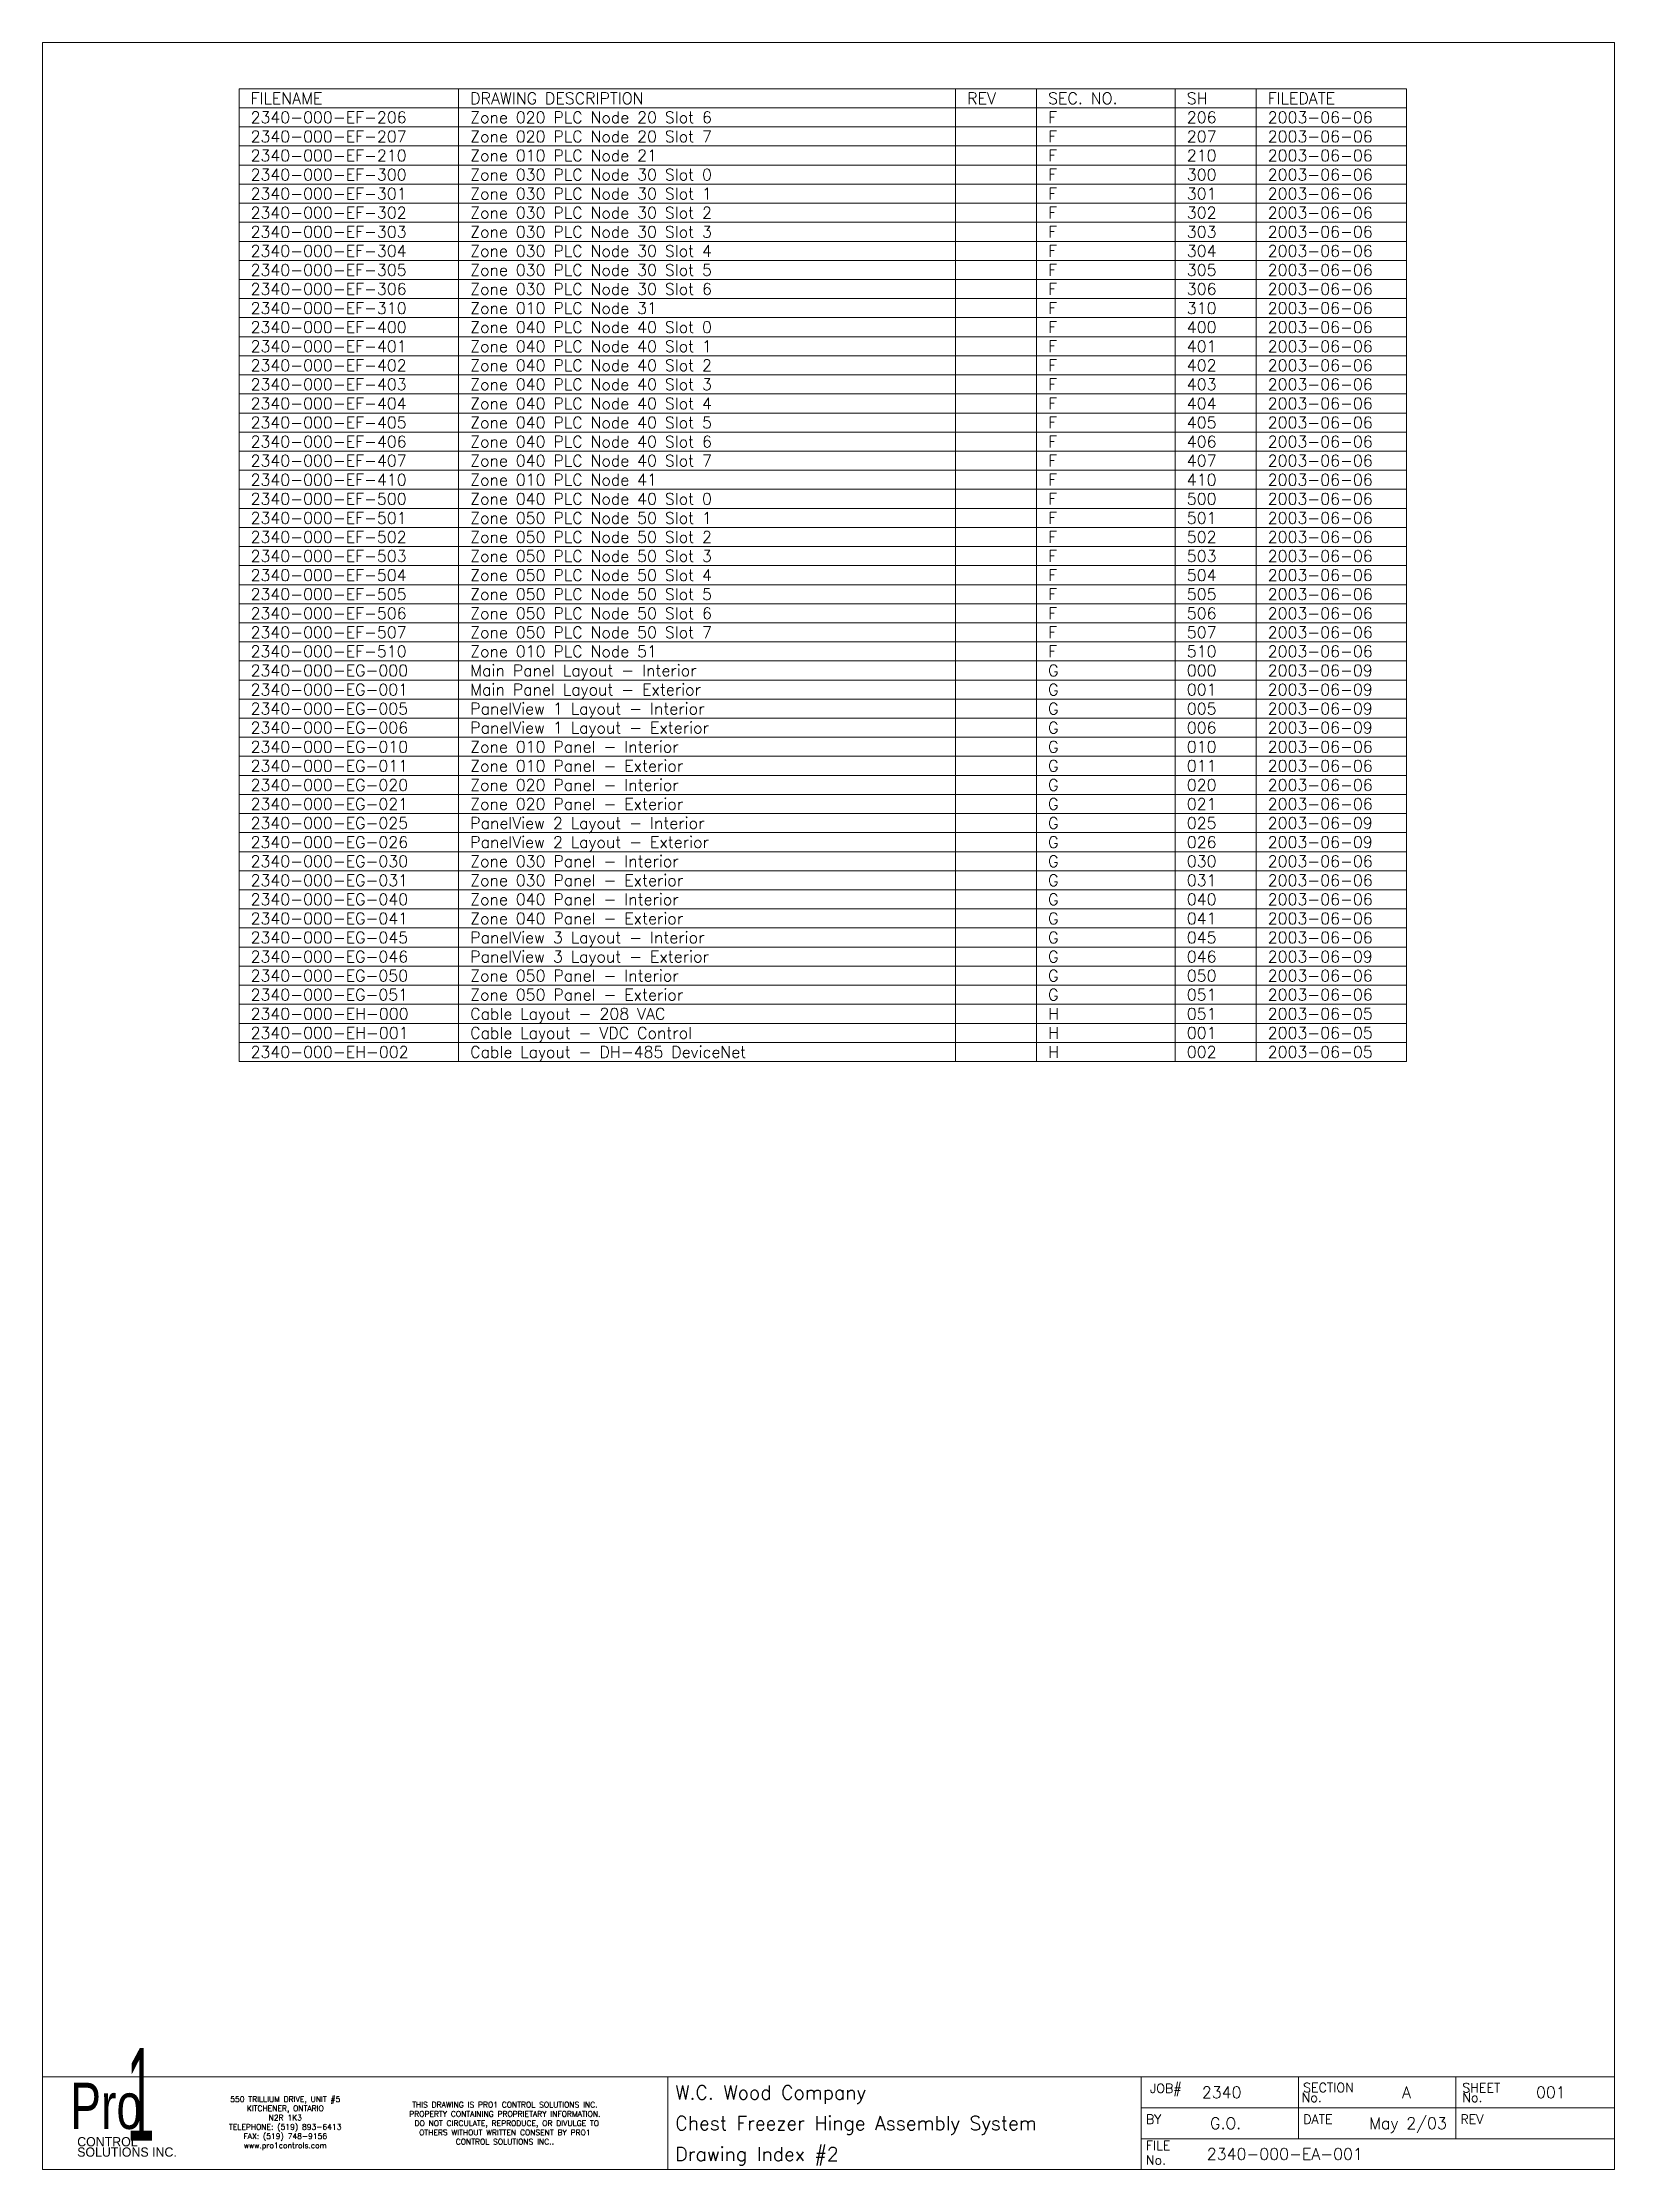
# Model space of a CAD drawing. Header units: inches. Extents: x 0 to 17, y 0 to 23.
import ezdxf
from ezdxf.enums import TextEntityAlignment as Align

# ---------------------------------------------------------------- set-up
doc = ezdxf.new("R2010")
doc.units = ezdxf.units.IN
doc.header["$MEASUREMENT"] = 0
doc.layers.get('0').update_dxf_attribs({"lineweight": 5})
for name, color, linetype, lineweight in [('BOARDER', 5, 'Continuous', 5), ('MISC', 2, 'Continuous', 5), ('Title_Block_Info', 2, 'Continuous', 5)]:
    doc.layers.add(name, color=color, linetype=linetype, lineweight=lineweight)
doc.styles.add('SIVAN', font='sivan.TTF', dxfattribs={"height": 1})
doc.styles.add('STACCO', font='STAC222N.TTF', dxfattribs={"height": 1})
doc.styles.get("Standard").update_dxf_attribs({"font": 'romans.shx'})
doc.styles.add('WD', font='romans.shx')

# ---------------------------------------------------------------- blocks, each defined once
blk = doc.blocks.new('TB_P')
at = {"color": 5}
blk.add_line((6.764, 0), (6.764, 1), dxfattribs=at)
at = {"color": 5, "linetype": 'Continuous'}
blk.add_line((15.283, 1), (15.283, 0.667), dxfattribs=at)
blk.add_lwpolyline([(0, 0), (17, 0), (17, 23), (0, 23)], close=True, dxfattribs=at)
at = {"layer": 'BOARDER', "linetype": 'Continuous'}
for p, q in [((0, 1), (17, 1)), ((0, 1), (0, 0)), ((11.882, 1), (11.882, 0.667)), ((11.882, 1), (11.882, 0)), ((11.882, 1), (11.882, 0)), ((11.882, 1), (11.882, 0)), ((13.583, 1), (13.583, 0.667)), ((11.882, 0.667), (17, 0.667)), ((13.583, 0.667), (13.583, 0.333)), ((15.283, 0.667), (15.283, 0.333)), ((11.882, 0.333), (17, 0.333))]:
    blk.add_line(p, q, dxfattribs=at)
at = {"color": 5, "char_height": 0.06, "attachment_point": 5, "style": 'WD'}
for s, insert, width in [('550 TRILLIUM DRIVE, UNIT #5\\PKITCHENER, ONTARIO\\PN2R 1K3\\PTELEPHONE: (519) 893-6413\\PFAX: (519) 748-9156\\Pwww.pro1controls.com', (2.625, 0.5), 1.804), ('THIS DRAWING IS PRO1 CONTROL SOLUTIONS INC. PROPERTY CONTAINING PROPRIETARY INFORMATION.  DO NOT CIRCULATE, REPRODUCE, OR DIVULGE TO OTHERS WITHOUT WRITTEN CONSENT BY PRO1 CONTROL SOLUTIONS INC..', (5, 0.5), 2.264)]:
    blk.add_mtext(s, dxfattribs=dict(at, insert=insert, width=width))
at = {"color": 2, "linetype": 'Continuous', "style": 'WD', "flags": 1}
for tag, p in [('REV1_NO', (1.734, 3.29)), ('REV1_BY', (7.303, 3.29)), ('REV1_DATE', (9.562, 3.29)), ('REV2_NO', (1.734, 3.04)), ('REV2_BY', (7.303, 3.04)), ('REV2_DATE', (9.562, 3.04)), ('REV3_NO', (1.734, 2.79)), ('REV3_BY', (7.303, 2.79)), ('REV3_DATE', (9.562, 2.79)), ('REV4_NO', (1.734, 2.54)), ('REV4_BY', (7.303, 2.54)), ('REV4_DATE', (9.562, 2.54)), ('REV5_NO', (1.734, 2.29)), ('REV5_BY', (7.303, 2.29)), ('REV5_DATE', (9.562, 2.29)), ('REV6_NO', (1.734, 2.04)), ('REV6_BY', (7.303, 2.04)), ('REV6_DATE', (9.562, 2.04)), ('REV7_NO', (1.734, 1.79)), ('REV7_BY', (7.303, 1.79)), ('REV7_DATE', (9.562, 1.79)), ('REV8_NO', (1.734, 1.54)), ('REV8_BY', (7.303, 1.54)), ('REV8_DATE', (9.562, 1.54)), ('REV9_NO', (1.734, 1.29)), ('REV9_BY', (7.303, 1.29)), ('REV9_DATE', (9.562, 1.29))]:
    blk.add_attdef(tag, text='', height=0.15, dxfattribs=at).set_placement(p, align=Align.MIDDLE_CENTER)
for tag, p in [('REV1_CHANGE', (2.292, 3.29)), ('REV2_CHANGE', (2.292, 3.04)), ('REV3_CHANGE', (2.292, 2.79)), ('REV4_CHANGE', (2.292, 2.54)), ('REV5_CHANGE', (2.292, 2.29)), ('REV6_CHANGE', (2.292, 2.04)), ('REV7_CHANGE', (2.292, 1.79)), ('REV8_CHANGE', (2.292, 1.54)), ('REV9_CHANGE', (2.292, 1.29))]:
    blk.add_attdef(tag, text='', height=0.15, dxfattribs=at).set_placement(p, align=Align.MIDDLE_LEFT)
at = {"layer": 'BOARDER', "lineweight": 0}
for s, height, style, width, p in [('1', 1, 'SIVAN', 0.4, (1.062, 0.812)), ('Pro', 0.5, 'STACCO', 0.75, (0.688, 0.688))]:
    blk.add_text(s, height=height, dxfattribs=dict(at, style=style, width=width)).set_placement(p, align=Align.MIDDLE_CENTER)
at = {"layer": 'BOARDER', "linetype": 'Continuous', "style": 'WD'}
for s, p in [('JOB#', (11.976, 0.827)), ('SECTION', (13.633, 0.835)), ('SHEET', (15.354, 0.834)), ('No.', (13.617, 0.729)), ('No.', (15.354, 0.729)), ('BY', (11.933, 0.493)), ('DATE', (13.634, 0.493)), ('REV', (15.334, 0.493)), ('FILE', (11.932, 0.21)), ('No.', (11.932, 0.052))]:
    blk.add_text(s, height=0.1, dxfattribs=at).set_placement(p)
at = {"layer": 'BOARDER', "lineweight": 0, "style": 'STACCO'}
for s, p in [('SOLUTIONS INC.', (0.375, 0.188)), ('CONTROL', (0.375, 0.3))]:
    blk.add_text(s, height=0.1, dxfattribs=at).set_placement(p, align=Align.MIDDLE_LEFT)
at = {"layer": 'Title_Block_Info', "ltscale": 0.1}
for tag, p in [('CUSTOMER', (6.842, 0.833)), ('JOB DESCRIPTION LINE', (6.842, 0.5)), ('DRAWING DESCRIPTION', (6.842, 0.167))]:
    blk.add_attdef(tag, text='', height=0.15, dxfattribs=at).set_placement(p, align=Align.MIDDLE_LEFT)
at = {"layer": 'Title_Block_Info', "ltscale": 0.1, "style": 'WD'}
for tag, p in [('JOB #', (12.752, 0.833)), ('SEC. NO.', (14.75, 0.833)), ('SHT. NO.', (16.312, 0.833)), ('NAME', (12.795, 0.5)), ('REV', (16.194, 0.5))]:
    blk.add_attdef(tag, text='', height=0.125, dxfattribs=at).set_placement(p, align=Align.MIDDLE_CENTER)
blk.add_attdef('DATE', text='', height=0.125, dxfattribs=at).set_placement((15.188, 0.5), align=Align.MIDDLE_RIGHT)
blk.add_attdef('FILE NUMBER', text='', height=0.125, dxfattribs=at).set_placement((12.591, 0.167), align=Align.MIDDLE_LEFT)

msp = doc.modelspace()

# ---------------------------------------------------------------- linework, layer by layer
for p, q in [((2.125, 22.5), (2.125, 11.98125)), ((2.125, 22.5), (14.75, 22.5)), ((4.5, 22.5), (4.5, 11.98125)), ((9.875, 22.5), (9.875, 11.98125)), ((10.75, 22.5), (10.75, 11.98125)), ((12.25, 22.5), (12.25, 11.98125)), ((13.125, 22.5), (13.125, 11.98125)), ((14.75, 22.5), (14.75, 11.98125)), ((2.125, 22.29375), (14.75, 22.29375)), ((2.125, 22.0875), (14.75, 22.0875)), ((2.125, 21.88125), (14.75, 21.88125)), ((2.125, 21.675), (14.75, 21.675)), ((2.125, 21.46875), (14.75, 21.46875)), ((2.125, 21.2625), (14.75, 21.2625)), ((2.125, 21.05625), (14.75, 21.05625)), ((2.125, 20.85), (14.75, 20.85)), ((2.125, 20.64375), (14.75, 20.64375)), ((2.125, 20.4375), (14.75, 20.4375)), ((2.125, 20.23125), (14.75, 20.23125)), ((2.125, 20.025), (14.75, 20.025)), ((2.125, 19.81875), (14.75, 19.81875)), ((2.125, 19.6125), (14.75, 19.6125)), ((2.125, 19.40625), (14.75, 19.40625)), ((2.125, 19.2), (14.75, 19.2)), ((2.125, 18.99375), (14.75, 18.99375)), ((2.125, 18.7875), (14.75, 18.7875)), ((2.125, 18.58125), (14.75, 18.58125)), ((2.125, 18.375), (14.75, 18.375)), ((2.125, 18.16875), (14.75, 18.16875)), ((2.125, 17.9625), (14.75, 17.9625)), ((2.125, 17.75625), (14.75, 17.75625)), ((2.125, 17.55), (14.75, 17.55)), ((2.125, 17.34375), (14.75, 17.34375)), ((2.125, 17.1375), (14.75, 17.1375)), ((2.125, 16.93125), (14.75, 16.93125)), ((2.125, 16.725), (14.75, 16.725)), ((2.125, 16.51875), (14.75, 16.51875)), ((2.125, 16.3125), (14.75, 16.3125)), ((2.125, 16.10625), (14.75, 16.10625)), ((2.125, 15.9), (14.75, 15.9)), ((2.125, 15.69375), (14.75, 15.69375)), ((2.125, 15.4875), (14.75, 15.4875)), ((2.125, 15.28125), (14.75, 15.28125)), ((2.125, 15.075), (14.75, 15.075)), ((2.125, 14.86875), (14.75, 14.86875)), ((2.125, 14.6625), (14.75, 14.6625)), ((2.125, 14.45625), (14.75, 14.45625)), ((2.125, 14.25), (14.75, 14.25)), ((2.125, 14.04375), (14.75, 14.04375)), ((2.125, 13.8375), (14.75, 13.8375)), ((2.125, 13.63125), (14.75, 13.63125)), ((2.125, 13.425), (14.75, 13.425)), ((2.125, 13.21875), (14.75, 13.21875)), ((2.125, 13.0125), (14.75, 13.0125)), ((2.125, 12.80625), (14.75, 12.80625)), ((2.125, 12.6), (14.75, 12.6)), ((2.125, 12.39375), (14.75, 12.39375)), ((2.125, 12.1875), (14.75, 12.1875)), ((2.125, 11.98125), (14.75, 11.98125))]:
    msp.add_line(p, q)

# ---------------------------------------------------------------- block references
ref = msp.add_blockref('TB_P', (0, 0))
ref.add_attrib('CUSTOMER', 'W.C. Wood Company', dxfattribs={"layer": 'MISC', "ltscale": 0.1, "height": 0.15}).set_placement((6.842462, 0.833326), align=Align.MIDDLE_LEFT)
ref.add_attrib('JOB DESCRIPTION LINE', 'Chest Freezer Hinge Assembly System', dxfattribs={"layer": 'MISC', "ltscale": 0.1, "height": 0.15}).set_placement((6.842462, 0.5), align=Align.MIDDLE_LEFT)
ref.add_attrib('DRAWING DESCRIPTION', 'Drawing Index #2', dxfattribs={"layer": 'MISC', "ltscale": 0.1, "height": 0.15}).set_placement((6.842462, 0.166666), align=Align.MIDDLE_LEFT)
ref.add_attrib('JOB #', '2340', dxfattribs={"layer": 'MISC', "ltscale": 0.1, "height": 0.125, "style": 'WD'}).set_placement((12.752201, 0.833326), align=Align.MIDDLE_CENTER)
ref.add_attrib('SEC. NO.', 'A', dxfattribs={"layer": 'MISC', "ltscale": 0.1, "height": 0.125, "style": 'WD'}).set_placement((14.75, 0.8334), align=Align.MIDDLE_CENTER)
ref.add_attrib('SHT. NO.', '001', dxfattribs={"layer": 'MISC', "ltscale": 0.1, "height": 0.125, "style": 'WD'}).set_placement((16.3125, 0.8334), align=Align.MIDDLE_CENTER)
ref.add_attrib('FILE NUMBER', '2340-000-EA-001', dxfattribs={"layer": 'MISC', "ltscale": 0.1, "height": 0.125, "style": 'WD'}).set_placement((12.591272, 0.166667), align=Align.MIDDLE_LEFT)
ref.add_attrib('NAME', 'G.O.', dxfattribs={"layer": 'MISC', "ltscale": 0.1, "height": 0.125, "style": 'WD'}).set_placement((12.795143, 0.499926), align=Align.MIDDLE_CENTER)
ref.add_attrib('DATE', 'May 2/03', dxfattribs={"layer": 'MISC', "ltscale": 0.1, "height": 0.125, "style": 'WD'}).set_placement((15.1875, 0.5), align=Align.MIDDLE_RIGHT)

# ---------------------------------------------------------------- texts
at = {"layer": 'MISC'}
for s, p in [('FILENAME', (2.25, 22.334375)), ('DRAWING DESCRIPTION', (4.625, 22.334375)), ('REV', (10, 22.334375)), ('SEC. NO.', (10.875, 22.334375)), ('SH', (12.375, 22.334375)), ('FILEDATE', (13.25, 22.334375)), ('2340-000-EF-206', (2.25, 22.128125)), ('Zone 020 PLC Node 20 Slot 6', (4.625, 22.128125)), ('F', (10.875, 22.128125)), ('206', (12.375, 22.128125)), ('2003-06-06', (13.25, 22.128125)), ('2340-000-EF-207', (2.25, 21.921875)), ('Zone 020 PLC Node 20 Slot 7', (4.625, 21.921875)), ('F', (10.875, 21.921875)), ('207', (12.375, 21.921875)), ('2003-06-06', (13.25, 21.921875)), ('2340-000-EF-210', (2.25, 21.715625)), ('2340-000-EF-300', (2.25, 21.509375)), ('Zone 010 PLC Node 21', (4.625, 21.715625)), ('Zone 030 PLC Node 30 Slot 0', (4.625, 21.509375)), ('F', (10.875, 21.715625)), ('F', (10.875, 21.509375)), ('210', (12.375, 21.715625)), ('300', (12.375, 21.509375)), ('2003-06-06', (13.25, 21.715625)), ('2003-06-06', (13.25, 21.509375)), ('2340-000-EF-301', (2.25, 21.303125)), ('Zone 030 PLC Node 30 Slot 1', (4.625, 21.303125)), ('F', (10.875, 21.303125)), ('301', (12.375, 21.303125)), ('2003-06-06', (13.25, 21.303125)), ('2340-000-EF-302', (2.25, 21.096875)), ('Zone 030 PLC Node 30 Slot 2', (4.625, 21.096875)), ('F', (10.875, 21.096875)), ('302', (12.375, 21.096875)), ('2003-06-06', (13.25, 21.096875)), ('2340-000-EF-303', (2.25, 20.890625)), ('Zone 030 PLC Node 30 Slot 3', (4.625, 20.890625)), ('F', (10.875, 20.890625)), ('303', (12.375, 20.890625)), ('2003-06-06', (13.25, 20.890625)), ('2340-000-EF-304', (2.25, 20.684375)), ('Zone 030 PLC Node 30 Slot 4', (4.625, 20.684375)), ('F', (10.875, 20.684375)), ('304', (12.375, 20.684375)), ('2003-06-06', (13.25, 20.684375)), ('2340-000-EF-305', (2.25, 20.478125)), ('Zone 030 PLC Node 30 Slot 5', (4.625, 20.478125)), ('F', (10.875, 20.478125)), ('305', (12.375, 20.478125)), ('2003-06-06', (13.25, 20.478125)), ('2340-000-EF-306', (2.25, 20.271875)), ('Zone 030 PLC Node 30 Slot 6', (4.625, 20.271875)), ('F', (10.875, 20.271875)), ('306', (12.375, 20.271875)), ('2003-06-06', (13.25, 20.271875)), ('2340-000-EF-310', (2.25, 20.065625)), ('Zone 010 PLC Node 31', (4.625, 20.065625)), ('F', (10.875, 20.065625)), ('310', (12.375, 20.065625)), ('2003-06-06', (13.25, 20.065625)), ('2340-000-EF-400', (2.25, 19.859375)), ('Zone 040 PLC Node 40 Slot 0', (4.625, 19.859375)), ('F', (10.875, 19.859375)), ('400', (12.375, 19.859375)), ('2003-06-06', (13.25, 19.859375)), ('2340-000-EF-401', (2.25, 19.653125)), ('2340-000-EF-402', (2.25, 19.446875)), ('Zone 040 PLC Node 40 Slot 1', (4.625, 19.653125)), ('Zone 040 PLC Node 40 Slot 2', (4.625, 19.446875)), ('F', (10.875, 19.653125)), ('F', (10.875, 19.446875)), ('401', (12.375, 19.653125)), ('402', (12.375, 19.446875)), ('2003-06-06', (13.25, 19.653125)), ('2003-06-06', (13.25, 19.446875)), ('2340-000-EF-403', (2.25, 19.240625)), ('Zone 040 PLC Node 40 Slot 3', (4.625, 19.240625)), ('F', (10.875, 19.240625)), ('403', (12.375, 19.240625)), ('2003-06-06', (13.25, 19.240625)), ('2340-000-EF-404', (2.25, 19.034375)), ('Zone 040 PLC Node 40 Slot 4', (4.625, 19.034375)), ('F', (10.875, 19.034375)), ('404', (12.375, 19.034375)), ('2003-06-06', (13.25, 19.034375)), ('2340-000-EF-405', (2.25, 18.828125)), ('Zone 040 PLC Node 40 Slot 5', (4.625, 18.828125)), ('F', (10.875, 18.828125)), ('405', (12.375, 18.828125)), ('2003-06-06', (13.25, 18.828125)), ('2340-000-EF-406', (2.25, 18.621875)), ('Zone 040 PLC Node 40 Slot 6', (4.625, 18.621875)), ('F', (10.875, 18.621875)), ('406', (12.375, 18.621875)), ('2003-06-06', (13.25, 18.621875)), ('2340-000-EF-407', (2.25, 18.415625)), ('Zone 040 PLC Node 40 Slot 7', (4.625, 18.415625)), ('F', (10.875, 18.415625)), ('407', (12.375, 18.415625)), ('2003-06-06', (13.25, 18.415625)), ('2340-000-EF-410', (2.25, 18.209375)), ('Zone 010 PLC Node 41', (4.625, 18.209375)), ('F', (10.875, 18.209375)), ('410', (12.375, 18.209375)), ('2003-06-06', (13.25, 18.209375)), ('2340-000-EF-500', (2.25, 18.003125)), ('Zone 040 PLC Node 40 Slot 0', (4.625, 18.003125)), ('F', (10.875, 18.003125)), ('500', (12.375, 18.003125)), ('2003-06-06', (13.25, 18.003125)), ('2340-000-EF-501', (2.25, 17.796875)), ('2340-000-EF-502', (2.25, 17.590625)), ('Zone 050 PLC Node 50 Slot 1', (4.625, 17.796875)), ('Zone 050 PLC Node 50 Slot 2', (4.625, 17.590625)), ('F', (10.875, 17.796875)), ('F', (10.875, 17.590625)), ('501', (12.375, 17.796875)), ('502', (12.375, 17.590625)), ('2003-06-06', (13.25, 17.796875)), ('2003-06-06', (13.25, 17.590625)), ('2340-000-EF-503', (2.25, 17.384375)), ('Zone 050 PLC Node 50 Slot 3', (4.625, 17.384375)), ('F', (10.875, 17.384375)), ('503', (12.375, 17.384375)), ('2003-06-06', (13.25, 17.384375)), ('2340-000-EF-504', (2.25, 17.178125)), ('Zone 050 PLC Node 50 Slot 4', (4.625, 17.178125)), ('F', (10.875, 17.178125)), ('504', (12.375, 17.178125)), ('2003-06-06', (13.25, 17.178125)), ('2340-000-EF-505', (2.25, 16.971875)), ('Zone 050 PLC Node 50 Slot 5', (4.625, 16.971875)), ('F', (10.875, 16.971875)), ('505', (12.375, 16.971875)), ('2003-06-06', (13.25, 16.971875)), ('2340-000-EF-506', (2.25, 16.765625)), ('Zone 050 PLC Node 50 Slot 6', (4.625, 16.765625)), ('F', (10.875, 16.765625)), ('506', (12.375, 16.765625)), ('2003-06-06', (13.25, 16.765625)), ('2340-000-EF-507', (2.25, 16.559375)), ('Zone 050 PLC Node 50 Slot 7', (4.625, 16.559375)), ('F', (10.875, 16.559375)), ('507', (12.375, 16.559375)), ('2003-06-06', (13.25, 16.559375)), ('2340-000-EF-510', (2.25, 16.353125)), ('Zone 010 PLC Node 51', (4.625, 16.353125)), ('F', (10.875, 16.353125)), ('510', (12.375, 16.353125)), ('2003-06-06', (13.25, 16.353125)), ('2340-000-EG-000', (2.25, 16.146875)), ('Main Panel Layout - Interior', (4.625, 16.146875)), ('G', (10.875, 16.146875)), ('000', (12.375, 16.146875)), ('2003-06-09', (13.25, 16.146875)), ('2340-000-EG-001', (2.25, 15.940625)), ('Main Panel Layout - Exterior', (4.625, 15.940625)), ('G', (10.875, 15.940625)), ('001', (12.375, 15.940625)), ('2003-06-09', (13.25, 15.940625)), ('2340-000-EG-005', (2.25, 15.734375)), ('2340-000-EG-006', (2.25, 15.528125)), ('PanelView 1 Layout - Interior', (4.625, 15.734375)), ('PanelView 1 Layout - Exterior', (4.625, 15.528125)), ('G', (10.875, 15.734375)), ('G', (10.875, 15.528125)), ('005', (12.375, 15.734375)), ('006', (12.375, 15.528125)), ('2003-06-09', (13.25, 15.734375)), ('2003-06-09', (13.25, 15.528125)), ('2340-000-EG-010', (2.25, 15.321875)), ('Zone 010 Panel - Interior', (4.625, 15.321875)), ('G', (10.875, 15.321875)), ('010', (12.375, 15.321875)), ('2003-06-06', (13.25, 15.321875)), ('2340-000-EG-011', (2.25, 15.115625)), ('Zone 010 Panel - Exterior', (4.625, 15.115625)), ('G', (10.875, 15.115625)), ('011', (12.375, 15.115625)), ('2003-06-06', (13.25, 15.115625)), ('2340-000-EG-020', (2.25, 14.909375)), ('Zone 020 Panel - Interior', (4.625, 14.909375)), ('G', (10.875, 14.909375)), ('020', (12.375, 14.909375)), ('2003-06-06', (13.25, 14.909375)), ('2340-000-EG-021', (2.25, 14.703125)), ('Zone 020 Panel - Exterior', (4.625, 14.703125)), ('G', (10.875, 14.703125)), ('021', (12.375, 14.703125)), ('2003-06-06', (13.25, 14.703125)), ('2340-000-EG-025', (2.25, 14.496875)), ('PanelView 2 Layout - Interior', (4.625, 14.496875)), ('G', (10.875, 14.496875)), ('025', (12.375, 14.496875)), ('2003-06-09', (13.25, 14.496875)), ('2340-000-EG-026', (2.25, 14.290625)), ('PanelView 2 Layout - Exterior', (4.625, 14.290625)), ('G', (10.875, 14.290625)), ('026', (12.375, 14.290625)), ('2003-06-09', (13.25, 14.290625)), ('2340-000-EG-030', (2.25, 14.084375)), ('Zone 030 Panel - Interior', (4.625, 14.084375)), ('G', (10.875, 14.084375)), ('030', (12.375, 14.084375)), ('2003-06-06', (13.25, 14.084375)), ('2340-000-EG-031', (2.25, 13.878125)), ('Zone 030 Panel - Exterior', (4.625, 13.878125)), ('Zone 040 Panel - Interior', (4.625, 13.671875)), ('G', (10.875, 13.878125)), ('031', (12.375, 13.878125)), ('2003-06-06', (13.25, 13.878125)), ('2340-000-EG-040', (2.25, 13.671875)), ('2340-000-EG-041', (2.25, 13.465625)), ('Zone 040 Panel - Exterior', (4.625, 13.465625)), ('G', (10.875, 13.671875)), ('G', (10.875, 13.465625)), ('040', (12.375, 13.671875)), ('041', (12.375, 13.465625)), ('2003-06-06', (13.25, 13.671875)), ('2003-06-06', (13.25, 13.465625)), ('2340-000-EG-045', (2.25, 13.259375)), ('PanelView 3 Layout - Interior', (4.625, 13.259375)), ('G', (10.875, 13.259375)), ('045', (12.375, 13.259375)), ('2003-06-06', (13.25, 13.259375)), ('2340-000-EG-046', (2.25, 13.053125)), ('PanelView 3 Layout - Exterior', (4.625, 13.053125)), ('G', (10.875, 13.053125)), ('046', (12.375, 13.053125)), ('2003-06-09', (13.25, 13.053125)), ('2340-000-EG-050', (2.25, 12.846875)), ('Zone 050 Panel - Interior', (4.625, 12.846875)), ('G', (10.875, 12.846875)), ('050', (12.375, 12.846875)), ('2003-06-06', (13.25, 12.846875)), ('2340-000-EG-051', (2.25, 12.640625)), ('Zone 050 Panel - Exterior', (4.625, 12.640625)), ('G', (10.875, 12.640625)), ('051', (12.375, 12.640625)), ('2003-06-06', (13.25, 12.640625)), ('2340-000-EH-000', (2.25, 12.434375)), ('Cable Layout - 208 VAC', (4.625, 12.434375)), ('H', (10.875, 12.434375)), ('051', (12.375, 12.434375)), ('2003-06-05', (13.25, 12.434375)), ('2340-000-EH-001', (2.25, 12.228125)), ('Cable Layout - VDC Control', (4.625, 12.228125)), ('H', (10.875, 12.228125)), ('001', (12.375, 12.228125)), ('2003-06-05', (13.25, 12.228125)), ('2340-000-EH-002', (2.25, 12.021875)), ('Cable Layout - DH-485 DeviceNet', (4.625, 12.021875)), ('H', (10.875, 12.021875)), ('002', (12.375, 12.021875)), ('2003-06-05', (13.25, 12.021875))]:
    msp.add_text(s, height=0.125, dxfattribs=at).set_placement(p)

doc.saveas('drawing.dxf')
